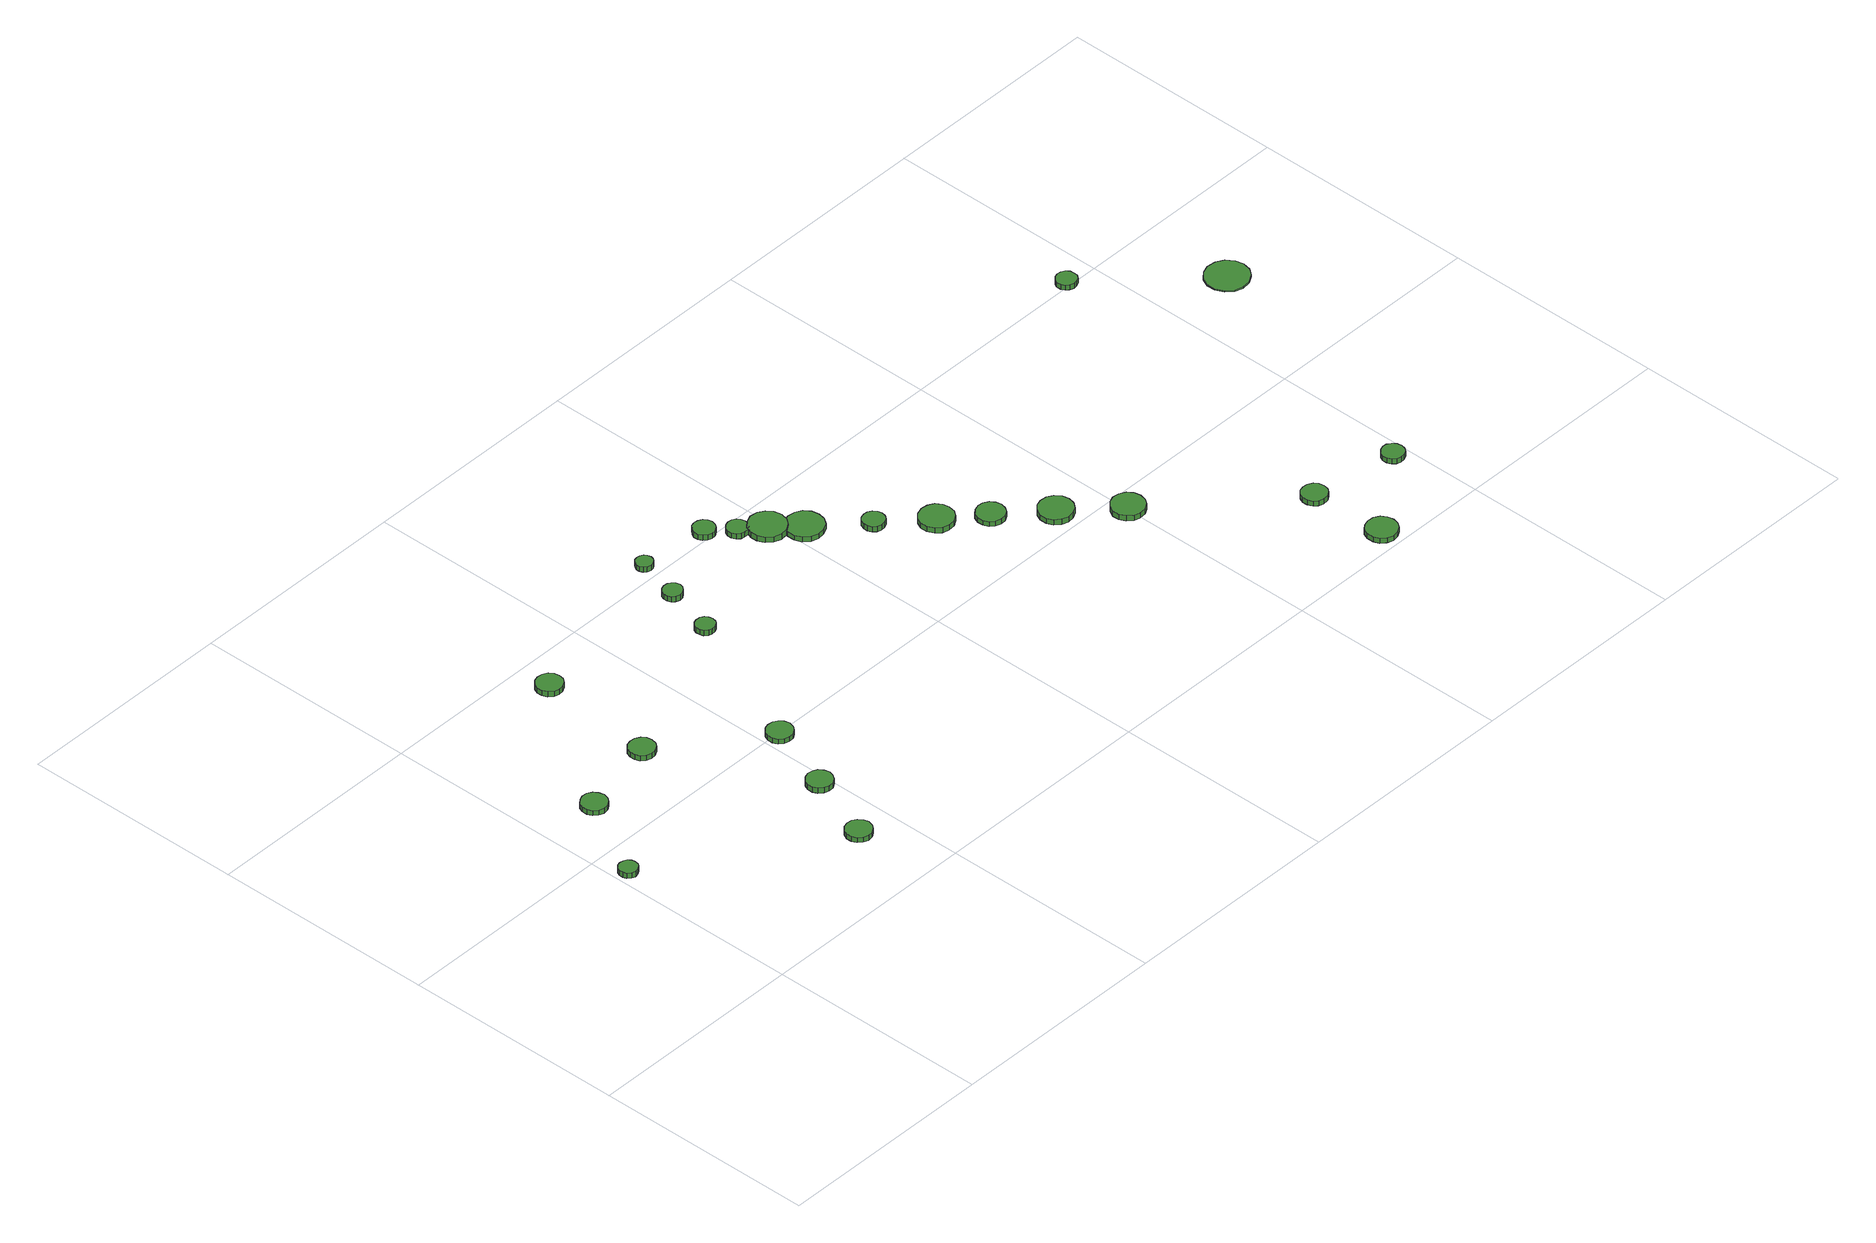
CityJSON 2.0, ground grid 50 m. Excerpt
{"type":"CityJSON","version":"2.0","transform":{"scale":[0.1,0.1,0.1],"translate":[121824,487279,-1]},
"CityObjects":{
"tree1":{"type":"SolitaryVegetationObject","attributes":{"function":"something"},"geometry":[{"type":"MultiSurface","lod":"1","boundaries":[[[0,1,2,3,4,5,6,7,8,9,10,11,12,13,14]],[[15,16,17,18,19,20,21,22,23,24,25,26,27,28,29]],[[0,29,28,1]],[[1,28,27,2]],[[2,27,26,3]],[[3,26,25,4]],[[4,25,24,5]],[[5,24,23,6]],[[6,23,22,7]],[[7,22,21,8]],[[8,21,20,9]],[[9,20,19,10]],[[10,19,18,11]],[[11,18,17,12]],[[12,17,16,13]],[[13,16,15,14]],[[14,15,29,0]]]}]},
"tree2":{"type":"SolitaryVegetationObject","attributes":{"function":"something"},"geometry":[{"type":"MultiSurface","lod":"1","boundaries":[[[30,31,32,33,34,35,36,37,38,39,40,41,42,43,44]],[[45,46,47,48,49,50,51,52,53,54,55,56,57,58,59]],[[30,59,58,31]],[[31,58,57,32]],[[32,57,56,33]],[[33,56,55,34]],[[34,55,54,35]],[[35,54,53,36]],[[36,53,52,37]],[[37,52,51,38]],[[38,51,50,39]],[[39,50,49,40]],[[40,49,48,41]],[[41,48,47,42]],[[42,47,46,43]],[[43,46,45,44]],[[44,45,59,30]]]}]},
"tree3":{"type":"SolitaryVegetationObject","attributes":{"function":"something"},"geometry":[{"type":"MultiSurface","lod":"1","boundaries":[[[60,61,62,63,64,65,66,67,68,69,70,71,72,73,74]],[[75,76,77,78,79,80,81,82,83,84,85,86,87,88,89]],[[60,89,88,61]],[[61,88,87,62]],[[62,87,86,63]],[[63,86,85,64]],[[64,85,84,65]],[[65,84,83,66]],[[66,83,82,67]],[[67,82,81,68]],[[68,81,80,69]],[[69,80,79,70]],[[70,79,78,71]],[[71,78,77,72]],[[72,77,76,73]],[[73,76,75,74]],[[74,75,89,60]]]}]},
"tree4":{"type":"SolitaryVegetationObject","attributes":{"function":"something"},"geometry":[{"type":"MultiSurface","lod":"1","boundaries":[[[90,91,92,93,94,95,96,97,98,99,100,101,102,103,104]],[[105,106,107,108,109,110,111,112,113,114,115,116,117,118,119]],[[90,119,118,91]],[[91,118,117,92]],[[92,117,116,93]],[[93,116,115,94]],[[94,115,114,95]],[[95,114,113,96]],[[96,113,112,97]],[[97,112,111,98]],[[98,111,110,99]],[[99,110,109,100]],[[100,109,108,101]],[[101,108,107,102]],[[102,107,106,103]],[[103,106,105,104]],[[104,105,119,90]]]}]},
"tree5":{"type":"SolitaryVegetationObject","attributes":{"function":"something"},"geometry":[{"type":"MultiSurface","lod":"1","boundaries":[[[120,121,122,123,124,125,126,127,128,129,130,131,132,133,134]],[[135,136,137,138,139,140,141,142,143,144,145,146,147,148,149]],[[120,149,148,121]],[[121,148,147,122]],[[122,147,146,123]],[[123,146,145,124]],[[124,145,144,125]],[[125,144,143,126]],[[126,143,142,127]],[[127,142,141,128]],[[128,141,140,129]],[[129,140,139,130]],[[130,139,138,131]],[[131,138,137,132]],[[132,137,136,133]],[[133,136,135,134]],[[134,135,149,120]]]}]},
"tree6":{"type":"SolitaryVegetationObject","attributes":{"function":"something"},"geometry":[{"type":"MultiSurface","lod":"1","boundaries":[[[150,151,152,153,154,155,156,157,158,159,160,161,162,163,164]],[[165,166,167,168,169,170,171,172,173,174,175,176,177,178,179]],[[150,179,178,151]],[[151,178,177,152]],[[152,177,176,153]],[[153,176,175,154]],[[154,175,174,155]],[[155,174,173,156]],[[156,173,172,157]],[[157,172,171,158]],[[158,171,170,159]],[[159,170,169,160]],[[160,169,168,161]],[[161,168,167,162]],[[162,167,166,163]],[[163,166,165,164]],[[164,165,179,150]]]}]},
"tree7":{"type":"SolitaryVegetationObject","attributes":{"function":"something"},"geometry":[{"type":"MultiSurface","lod":"1","boundaries":[[[180,181,182,183,184,185,186,187,188,189,190,191,192,193,194]],[[195,196,197,198,199,200,201,202,203,204,205,206,207,208,209]],[[180,209,208,181]],[[181,208,207,182]],[[182,207,206,183]],[[183,206,205,184]],[[184,205,204,185]],[[185,204,203,186]],[[186,203,202,187]],[[187,202,201,188]],[[188,201,200,189]],[[189,200,199,190]],[[190,199,198,191]],[[191,198,197,192]],[[192,197,196,193]],[[193,196,195,194]],[[194,195,209,180]]]}]},
"tree8":{"type":"SolitaryVegetationObject","attributes":{"function":"something"},"geometry":[{"type":"MultiSurface","lod":"1","boundaries":[[[210,211,212,213,214,215,216,217,218,219,220,221,222,223,224]],[[225,226,227,228,229,230,231,232,233,234,235,236,237,238,239]],[[210,239,238,211]],[[211,238,237,212]],[[212,237,236,213]],[[213,236,235,214]],[[214,235,234,215]],[[215,234,233,216]],[[216,233,232,217]],[[217,232,231,218]],[[218,231,230,219]],[[219,230,229,220]],[[220,229,228,221]],[[221,228,227,222]],[[222,227,226,223]],[[223,226,225,224]],[[224,225,239,210]]]}]},
"tree9":{"type":"SolitaryVegetationObject","attributes":{"function":"something"},"geometry":[{"type":"MultiSurface","lod":"1","boundaries":[[[240,241,242,243,244,245,246,247,248,249,250,251,252,253,254]],[[255,256,257,258,259,260,261,262,263,264,265,266,267,268,269]],[[240,269,268,241]],[[241,268,267,242]],[[242,267,266,243]],[[243,266,265,244]],[[244,265,264,245]],[[245,264,263,246]],[[246,263,262,247]],[[247,262,261,248]],[[248,261,260,249]],[[249,260,259,250]],[[250,259,258,251]],[[251,258,257,252]],[[252,257,256,253]],[[253,256,255,254]],[[254,255,269,240]]]}]},
"tree10":{"type":"SolitaryVegetationObject","attributes":{"function":"something"},"geometry":[{"type":"MultiSurface","lod":"1","boundaries":[[[270,271,272,273,274,275,276,277,278,279,280,281,282,283,284]],[[285,286,287,288,289,290,291,292,293,294,295,296,297,298,299]],[[270,299,298,271]],[[271,298,297,272]],[[272,297,296,273]],[[273,296,295,274]],[[274,295,294,275]],[[275,294,293,276]],[[276,293,292,277]],[[277,292,291,278]],[[278,291,290,279]],[[279,290,289,280]],[[280,289,288,281]],[[281,288,287,282]],[[282,287,286,283]],[[283,286,285,284]],[[284,285,299,270]]]}]},
"tree11":{"type":"SolitaryVegetationObject","attributes":{"function":"something"},"geometry":[{"type":"MultiSurface","lod":"1","boundaries":[[[300,301,302,303,304,305,306,307,308,309,310,311,312,313,314]],[[315,316,317,318,319,320,321,322,323,324,325,326,327,328,329]],[[300,329,328,301]],[[301,328,327,302]],[[302,327,326,303]],[[303,326,325,304]],[[304,325,324,305]],[[305,324,323,306]],[[306,323,322,307]],[[307,322,321,308]],[[308,321,320,309]],[[309,320,319,310]],[[310,319,318,311]],[[311,318,317,312]],[[312,317,316,313]],[[313,316,315,314]],[[314,315,329,300]]]}]},
"tree12":{"type":"SolitaryVegetationObject","attributes":{"function":"something"},"geometry":[{"type":"MultiSurface","lod":"1","boundaries":[[[330,331,332,333,334,335,336,337,338,339,340,341,342,343,344]],[[345,346,347,348,349,350,351,352,353,354,355,356,357,358,359]],[[330,359,358,331]],[[331,358,357,332]],[[332,357,356,333]],[[333,356,355,334]],[[334,355,354,335]],[[335,354,353,336]],[[336,353,352,337]],[[337,352,351,338]],[[338,351,350,339]],[[339,350,349,340]],[[340,349,348,341]],[[341,348,347,342]],[[342,347,346,343]],[[343,346,345,344]],[[344,345,359,330]]]}]},
"tree13":{"type":"SolitaryVegetationObject","attributes":{"function":"something"},"geometry":[{"type":"MultiSurface","lod":"1","boundaries":[[[360,361,362,363,364,365,366,367,368,369,370,371,372,373,374]],[[375,376,377,378,379,380,381,382,383,384,385,386,387,388,389]],[[360,389,388,361]],[[361,388,387,362]],[[362,387,386,363]],[[363,386,385,364]],[[364,385,384,365]],[[365,384,383,366]],[[366,383,382,367]],[[367,382,381,368]],[[368,381,380,369]],[[369,380,379,370]],[[370,379,378,371]],[[371,378,377,372]],[[372,377,376,373]],[[373,376,375,374]],[[374,375,389,360]]]}]},
"tree14":{"type":"SolitaryVegetationObject","attributes":{"function":"something"},"geometry":[{"type":"MultiSurface","lod":"1","boundaries":[[[390,391,392,393,394,395,396,397,398,399,400,401,402,403,404]],[[405,406,407,408,409,410,411,412,413,414,415,416,417,418,419]],[[390,419,418,391]],[[391,418,417,392]],[[392,417,416,393]],[[393,416,415,394]],[[394,415,414,395]],[[395,414,413,396]],[[396,413,412,397]],[[397,412,411,398]],[[398,411,410,399]],[[399,410,409,400]],[[400,409,408,401]],[[401,408,407,402]],[[402,407,406,403]],[[403,406,405,404]],[[404,405,419,390]]]}]},
"tree15":{"type":"SolitaryVegetationObject","attributes":{"function":"something"},"geometry":[{"type":"MultiSurface","lod":"1","boundaries":[[[420,421,422,423,424,425,426,427,428,429,430,431,432,433,434]],[[435,436,437,438,439,440,441,442,443,444,445,446,447,448,449]],[[420,449,448,421]],[[421,448,447,422]],[[422,447,446,423]],[[423,446,445,424]],[[424,445,444,425]],[[425,444,443,426]],[[426,443,442,427]],[[427,442,441,428]],[[428,441,440,429]],[[429,440,439,430]],[[430,439,438,431]],[[431,438,437,432]],[[432,437,436,433]],[[433,436,435,434]],[[434,435,449,420]]]}]},
"tree16":{"type":"SolitaryVegetationObject","attributes":{"function":"something"},"geometry":[{"type":"MultiSurface","lod":"1","boundaries":[[[450,451,452,453,454,455,456,457,458,459,460,461,462,463,464]],[[465,466,467,468,469,470,471,472,473,474,475,476,477,478,479]],[[450,479,478,451]],[[451,478,477,452]],[[452,477,476,453]],[[453,476,475,454]],[[454,475,474,455]],[[455,474,473,456]],[[456,473,472,457]],[[457,472,471,458]],[[458,471,470,459]],[[459,470,469,460]],[[460,469,468,461]],[[461,468,467,462]],[[462,467,466,463]],[[463,466,465,464]],[[464,465,479,450]]]}]},
"tree17":{"type":"SolitaryVegetationObject","attributes":{"function":"something"},"geometry":[{"type":"MultiSurface","lod":"1","boundaries":[[[480,481,482,483,484,485,486,487,488,489,490,491,492,493,494]],[[495,496,497,498,499,500,501,502,503,504,505,506,507,508,509]],[[480,509,508,481]],[[481,508,507,482]],[[482,507,506,483]],[[483,506,505,484]],[[484,505,504,485]],[[485,504,503,486]],[[486,503,502,487]],[[487,502,501,488]],[[488,501,500,489]],[[489,500,499,490]],[[490,499,498,491]],[[491,498,497,492]],[[492,497,496,493]],[[493,496,495,494]],[[494,495,509,480]]]}]},
"tree18":{"type":"SolitaryVegetationObject","attributes":{"function":"something"},"geometry":[{"type":"MultiSurface","lod":"1","boundaries":[[[510,511,512,513,514,515,516,517,518,519,520,521,522,523,524]],[[525,526,527,528,529,530,531,532,533,534,535,536,537,538,539]],[[510,539,538,511]],[[511,538,537,512]],[[512,537,536,513]],[[513,536,535,514]],[[514,535,534,515]],[[515,534,533,516]],[[516,533,532,517]],[[517,532,531,518]],[[518,531,530,519]],[[519,530,529,520]],[[520,529,528,521]],[[521,528,527,522]],[[522,527,526,523]],[[523,526,525,524]],[[524,525,539,510]]]}]},
"tree19":{"type":"SolitaryVegetationObject","attributes":{"function":"something"},"geometry":[{"type":"MultiSurface","lod":"1","boundaries":[[[540,541,542,543,544,545,546,547,548,549,550,551,552,553,554]],[[555,556,557,558,559,560,561,562,563,564,565,566,567,568,569]],[[540,569,568,541]],[[541,568,567,542]],[[542,567,566,543]],[[543,566,565,544]],[[544,565,564,545]],[[545,564,563,546]],[[546,563,562,547]],[[547,562,561,548]],[[548,561,560,549]],[[549,560,559,550]],[[550,559,558,551]],[[551,558,557,552]],[[552,557,556,553]],[[553,556,555,554]],[[554,555,569,540]]]}]},
"tree20":{"type":"SolitaryVegetationObject","attributes":{"function":"something"},"geometry":[{"type":"MultiSurface","lod":"1","boundaries":[[[570,571,572,573,574,575,576,577,578,579,580,581,582,583,584]],[[585,586,587,588,589,590,591,592,593,594,595,596,597,598,599]],[[570,599,598,571]],[[571,598,597,572]],[[572,597,596,573]],[[573,596,595,574]],[[574,595,594,575]],[[575,594,593,576]],[[576,593,592,577]],[[577,592,591,578]],[[578,591,590,579]],[[579,590,589,580]],[[580,589,588,581]],[[581,588,587,582]],[[582,587,586,583]],[[583,586,585,584]],[[584,585,599,570]]]}]},
"tree21":{"type":"SolitaryVegetationObject","attributes":{"function":"something"},"geometry":[{"type":"MultiSurface","lod":"1","boundaries":[[[600,601,602,603,604,605,606,607,608,609,610,611,612,613,614]],[[615,616,617,618,619,620,621,622,623,624,625,626,627,628,629]],[[600,629,628,601]],[[601,628,627,602]],[[602,627,626,603]],[[603,626,625,604]],[[604,625,624,605]],[[605,624,623,606]],[[606,623,622,607]],[[607,622,621,608]],[[608,621,620,609]],[[609,620,619,610]],[[610,619,618,611]],[[611,618,617,612]],[[612,617,616,613]],[[613,616,615,614]],[[614,615,629,600]]]}]},
"tree22":{"type":"SolitaryVegetationObject","attributes":{"function":"something"},"geometry":[{"type":"MultiSurface","lod":"1","boundaries":[[[630,631,632,633,634,635,636,637,638,639,640,641,642,643,644]],[[645,646,647,648,649,650,651,652,653,654,655,656,657,658,659]],[[630,659,658,631]],[[631,658,657,632]],[[632,657,656,633]],[[633,656,655,634]],[[634,655,654,635]],[[635,654,653,636]],[[636,653,652,637]],[[637,652,651,638]],[[638,651,650,639]],[[639,650,649,640]],[[640,649,648,641]],[[641,648,647,642]],[[642,647,646,643]],[[643,646,645,644]],[[644,645,659,630]]]}]},
"tree23":{"type":"SolitaryVegetationObject","attributes":{"function":"something"},"geometry":[{"type":"MultiSurface","lod":"1","boundaries":[[[660,661,662,663,664,665,666,667,668,669,670,671,672,673,674]],[[675,676,677,678,679,680,681,682,683,684,685,686,687,688,689]],[[660,689,688,661]],[[661,688,687,662]],[[662,687,686,663]],[[663,686,685,664]],[[664,685,684,665]],[[665,684,683,666]],[[666,683,682,667]],[[667,682,681,668]],[[668,681,680,669]],[[669,680,679,670]],[[670,679,678,671]],[[671,678,677,672]],[[672,677,676,673]],[[673,676,675,674]],[[674,675,689,660]]]}]},
"tree24":{"type":"SolitaryVegetationObject","attributes":{"function":"something"},"geometry":[{"type":"MultiSurface","lod":"1","boundaries":[[[690,691,692,693,694,695,696,697,698,699,700,701,702,703,704]],[[705,706,707,708,709,710,711,712,713,714,715,716,717,718,719]],[[690,719,718,691]],[[691,718,717,692]],[[692,717,716,693]],[[693,716,715,694]],[[694,715,714,695]],[[695,714,713,696]],[[696,713,712,697]],[[697,712,711,698]],[[698,711,710,699]],[[699,710,709,700]],[[700,709,708,701]],[[701,708,707,702]],[[702,707,706,703]],[[703,706,705,704]],[[704,705,719,690]]]}]}
},
"vertices":[
[45,426,29],[44,434,29],[39,441,29],[31,445,29],[23,446,29],[15,444,29],[8,438,29],[5,430,29],[5,422,29],[8,414,29],[15,408,29],[23,405,29],[31,406,29],[39,411,29],[44,417,29],[44,417,16],[39,411,16],[31,406,16],[23,405,16],[15,408,16],[8,414,16],[5,422,16],[5,430,16],[8,438,16],[15,444,16],[23,446,16],[31,445,16],[39,441,16],[44,434,16],[45,426,16],
[155,608,30],[152,619,30],[145,629,30],[135,635,30],[123,636,30],[112,632,30],[103,624,30],[98,614,30],[98,602,30],[103,591,30],[112,583,30],[123,579,30],[135,580,30],[145,586,30],[152,596,30],[152,596,18],[145,586,18],[135,580,18],[123,579,18],[112,583,18],[103,591,18],[98,602,18],[98,614,18],[103,624,18],[112,632,18],[123,636,18],[135,635,18],[145,629,18],[152,619,18],[155,608,18],
[441,173,29],[438,184,29],[431,194,29],[421,200,29],[409,201,29],[398,198,29],[389,190,29],[384,179,29],[384,167,29],[389,156,29],[398,148,29],[409,144,29],[421,146,29],[431,152,29],[438,161,29],[438,161,17],[431,152,17],[421,146,17],[409,144,17],[398,148,17],[389,156,17],[384,167,17],[384,179,17],[389,190,17],[398,198,17],[409,201,17],[421,200,17],[431,194,17],[438,184,17],[441,173,17],
[341,652,30],[339,664,30],[332,673,30],[321,679,30],[310,680,30],[298,677,30],[289,669,30],[285,658,30],[285,646,30],[289,635,30],[298,627,30],[310,624,30],[321,625,30],[332,631,30],[339,640,30],[339,640,17],[332,631,17],[321,625,17],[310,624,17],[298,627,17],[289,635,17],[285,646,17],[285,658,17],[289,669,17],[298,677,17],[310,680,17],[321,679,17],[332,673,17],[339,664,17],[341,652,17],
[500,329,31],[497,341,31],[490,351,31],[480,356,31],[468,358,31],[457,354,31],[448,346,31],[443,335,31],[443,323,31],[448,313,31],[457,305,31],[468,301,31],[480,302,31],[490,308,31],[497,318,31],[497,318,18],[490,308,18],[480,302,18],[468,301,18],[457,305,18],[448,313,18],[443,323,18],[443,335,18],[448,346,18],[457,354,18],[468,358,18],[480,356,18],[490,351,18],[497,341,18],[500,329,18],
[364,916,31],[362,927,31],[355,937,31],[344,943,31],[332,944,31],[321,941,31],[312,933,31],[307,922,31],[307,910,31],[312,899,31],[321,890,31],[332,887,31],[344,888,31],[355,894,31],[362,904,31],[362,904,18],[355,894,18],[344,888,18],[332,887,18],[321,890,18],[312,899,18],[307,910,18],[307,922,18],[312,933,18],[321,941,18],[332,944,18],[344,943,18],[355,937,18],[362,927,18],[364,916,18],
[559,488,30],[556,500,30],[549,509,30],[539,515,30],[527,516,30],[516,513,30],[507,505,30],[502,494,30],[502,482,30],[507,471,30],[516,463,30],[527,460,30],[539,461,30],[549,467,30],[556,476,30],[556,476,18],[549,467,18],[539,461,18],[527,460,18],[516,463,18],[507,471,18],[502,482,18],[502,494,18],[507,505,18],[516,513,18],[527,516,18],[539,515,18],[549,509,18],[556,500,18],[559,488,18],
[694,813,30],[692,822,30],[687,829,30],[679,834,30],[670,834,30],[662,832,30],[655,826,30],[652,818,30],[652,809,30],[655,801,30],[662,795,30],[670,792,30],[679,793,30],[687,797,30],[692,804,30],[692,804,17],[687,797,17],[679,793,17],[670,792,17],[662,795,17],[655,801,17],[652,809,17],[652,818,17],[655,826,17],[662,832,17],[670,834,17],[679,834,17],[687,829,17],[692,822,17],[694,813,17],
[728,930,30],[726,939,30],[720,946,30],[713,950,30],[704,951,30],[695,948,30],[688,942,30],[685,934,30],[685,925,30],[688,917,30],[695,911,30],[704,908,30],[713,909,30],[720,914,30],[726,921,30],[726,921,17],[720,914,17],[713,909,17],[704,908,17],[695,911,17],[688,917,17],[685,925,17],[685,934,17],[688,942,17],[695,948,17],[704,951,17],[713,950,17],[720,946,17],[726,939,17],[728,930,17],
[751,1027,32],[749,1035,32],[745,1041,32],[738,1045,32],[731,1046,32],[723,1044,32],[717,1038,32],[714,1031,32],[714,1024,32],[717,1017,32],[723,1011,32],[731,1009,32],[738,1010,32],[745,1014,32],[749,1020,32],[749,1020,19],[745,1014,19],[738,1010,19],[731,1009,19],[723,1011,19],[717,1017,19],[714,1024,19],[714,1031,19],[717,1038,19],[723,1044,19],[731,1046,19],[738,1045,19],[745,1041,19],[749,1035,19],[751,1027,19],
[911,1012,31],[909,1022,31],[903,1030,31],[894,1035,31],[884,1036,31],[875,1033,31],[868,1026,31],[863,1017,31],[863,1007,31],[868,998,31],[875,991,31],[884,988,31],[894,989,31],[903,994,31],[909,1002,31],[909,1002,18],[903,994,18],[894,989,18],[884,988,18],[875,991,18],[868,998,18],[863,1007,18],[863,1017,18],[868,1026,18],[875,1033,18],[884,1036,18],[894,1035,18],[903,1030,18],[909,1022,18],[911,1012,18],
[959,969,27],[957,979,27],[952,986,27],[944,991,27],[934,992,27],[925,989,27],[918,983,27],[914,974,27],[914,965,27],[918,956,27],[925,949,27],[934,947,27],[944,948,27],[952,952,27],[957,960,27],[957,960,14],[952,952,14],[944,948,14],[934,947,14],[925,949,14],[918,956,14],[914,965,14],[914,974,14],[918,983,14],[925,989,14],[934,992,14],[944,991,14],[952,986,14],[957,979,14],[959,969,14],
[1020,929,29],[1016,946,29],[1006,959,29],[992,968,29],[975,970,29],[959,964,29],[946,953,29],[939,937,29],[939,921,29],[946,905,29],[959,894,29],[975,888,29],[992,890,29],[1006,899,29],[1016,912,29],[1016,912,16],[1006,899,16],[992,890,16],[975,888,16],[959,894,16],[946,905,16],[939,921,16],[939,937,16],[946,953,16],[959,964,16],[975,970,16],[992,968,16],[1006,959,16],[1016,946,16],[1020,929,16],
[1071,877,27],[1068,894,27],[1058,908,27],[1043,916,27],[1026,918,27],[1010,913,27],[997,901,27],[991,886,27],[991,869,27],[997,854,27],[1010,842,27],[1026,837,27],[1043,839,27],[1058,847,27],[1068,861,27],[1068,861,15],[1058,847,15],[1043,839,15],[1026,837,15],[1010,842,15],[997,854,15],[991,869,15],[991,886,15],[997,901,15],[1010,913,15],[1026,918,15],[1043,916,15],[1058,908,15],[1068,894,15],[1071,877,15],
[1156,789,27],[1154,799,27],[1148,807,27],[1139,812,27],[1129,813,27],[1119,810,27],[1112,803,27],[1108,794,27],[1108,784,27],[1112,775,27],[1119,768,27],[1129,765,27],[1139,766,27],[1148,771,27],[1154,779,27],[1154,779,14],[1148,771,14],[1139,766,14],[1129,765,14],[1119,768,14],[1112,775,14],[1108,784,14],[1108,794,14],[1112,803,14],[1119,810,14],[1129,813,14],[1139,812,14],[1148,807,14],[1154,799,14],[1156,789,14],
[1257,704,28],[1254,719,28],[1245,732,28],[1232,739,28],[1216,741,28],[1201,736,28],[1190,726,28],[1183,712,28],[1183,696,28],[1190,682,28],[1201,671,28],[1216,667,28],[1232,668,28],[1245,676,28],[1254,689,28],[1254,689,15],[1245,676,15],[1232,668,15],[1216,667,15],[1201,671,15],[1190,682,15],[1183,696,15],[1183,712,15],[1190,726,15],[1201,736,15],[1216,741,15],[1232,739,15],[1245,732,15],[1254,719,15],[1257,704,15],
[1333,636,26],[1330,649,26],[1323,659,26],[1311,666,26],[1299,667,26],[1286,663,26],[1277,655,26],[1272,643,26],[1272,630,26],[1277,618,26],[1286,610,26],[1299,606,26],[1311,607,26],[1323,613,26],[1330,624,26],[1330,624,14],[1323,613,14],[1311,607,14],[1299,606,14],[1286,610,14],[1277,618,14],[1272,630,14],[1272,643,14],[1277,655,14],[1286,663,14],[1299,667,14],[1311,666,14],[1323,659,14],[1330,649,14],[1333,636,14],
[1433,550,27],[1430,565,27],[1420,578,27],[1407,586,27],[1391,587,27],[1377,583,27],[1365,572,27],[1359,558,27],[1359,542,27],[1365,528,27],[1377,518,27],[1391,513,27],[1407,515,27],[1420,522,27],[1430,535,27],[1430,535,14],[1420,522,14],[1407,515,14],[1391,513,14],[1377,518,14],[1365,528,14],[1359,542,14],[1359,558,14],[1365,572,14],[1377,583,14],[1391,587,14],[1407,586,14],[1420,578,14],[1430,565,14],[1433,550,14],
[1535,455,26],[1532,470,26],[1523,482,26],[1510,489,26],[1495,491,26],[1481,486,26],[1470,476,26],[1463,462,26],[1463,447,26],[1470,434,26],[1481,423,26],[1495,419,26],[1510,420,26],[1523,428,26],[1532,440,26],[1532,440,13],[1523,428,13],[1510,420,13],[1495,419,13],[1481,423,13],[1470,434,13],[1463,447,13],[1463,462,13],[1470,476,13],[1481,486,13],[1495,491,13],[1510,489,13],[1523,482,13],[1532,470,13],[1535,455,13],
[1812,42,26],[1809,56,26],[1801,68,26],[1789,75,26],[1774,76,26],[1761,72,26],[1750,63,26],[1745,50,26],[1745,35,26],[1750,22,26],[1761,13,26],[1774,8,26],[1789,10,26],[1801,17,26],[1809,29,26],[1809,29,14],[1801,17,14],[1789,10,14],[1774,8,14],[1761,13,14],[1750,22,14],[1745,35,14],[1745,50,14],[1750,63,14],[1761,72,14],[1774,76,14],[1789,75,14],[1801,68,14],[1809,56,14],[1812,42,14],
[1796,211,27],[1794,222,27],[1787,231,27],[1777,237,27],[1765,238,27],[1754,235,27],[1746,227,27],[1741,216,27],[1741,205,27],[1746,194,27],[1754,186,27],[1765,183,27],[1777,184,27],[1787,190,27],[1794,199,27],[1794,199,15],[1787,190,15],[1777,184,15],[1765,183,15],[1754,186,15],[1746,194,15],[1741,205,15],[1741,216,15],[1746,227,15],[1754,235,15],[1765,238,15],[1777,237,15],[1787,231,15],[1794,222,15],[1796,211,15],
[1986,180,29],[1984,190,29],[1978,198,29],[1969,204,29],[1959,205,29],[1949,201,29],[1942,195,29],[1938,185,29],[1938,175,29],[1942,166,29],[1949,159,29],[1959,156,29],[1969,157,29],[1978,162,29],[1984,170,29],[1984,170,17],[1978,162,17],[1969,157,17],[1959,156,17],[1949,159,17],[1942,166,17],[1938,175,17],[1938,185,17],[1942,195,17],[1949,201,17],[1959,205,17],[1969,204,17],[1978,198,17],[1984,190,17],[1986,180,17],
[1946,1004,30],[1945,1013,30],[1939,1021,30],[1931,1025,30],[1922,1026,30],[1913,1023,30],[1906,1017,30],[1902,1009,30],[1902,999,30],[1906,991,30],[1913,985,30],[1922,982,30],[1931,983,30],[1939,987,30],[1945,995,30],[1945,995,18],[1939,987,18],[1931,983,18],[1922,982,18],[1913,985,18],[1906,991,18],[1902,999,18],[1902,1009,18],[1906,1017,18],[1913,1023,18],[1922,1026,18],[1931,1025,18],[1939,1021,18],[1945,1013,18],[1946,1004,18],
[2204,793,12],[2200,812,12],[2188,828,12],[2171,838,12],[2151,840,12],[2133,834,12],[2118,821,12],[2110,803,12],[2110,783,12],[2118,765,12],[2133,752,12],[2151,746,12],[2171,748,12],[2188,758,12],[2200,774,12],[2200,774,9],[2188,758,9],[2171,748,9],[2151,746,9],[2133,752,9],[2118,765,9],[2110,783,9],[2110,803,9],[2118,821,9],[2133,834,9],[2151,840,9],[2171,838,9],[2188,828,9],[2200,812,9],[2204,793,9]
]}
